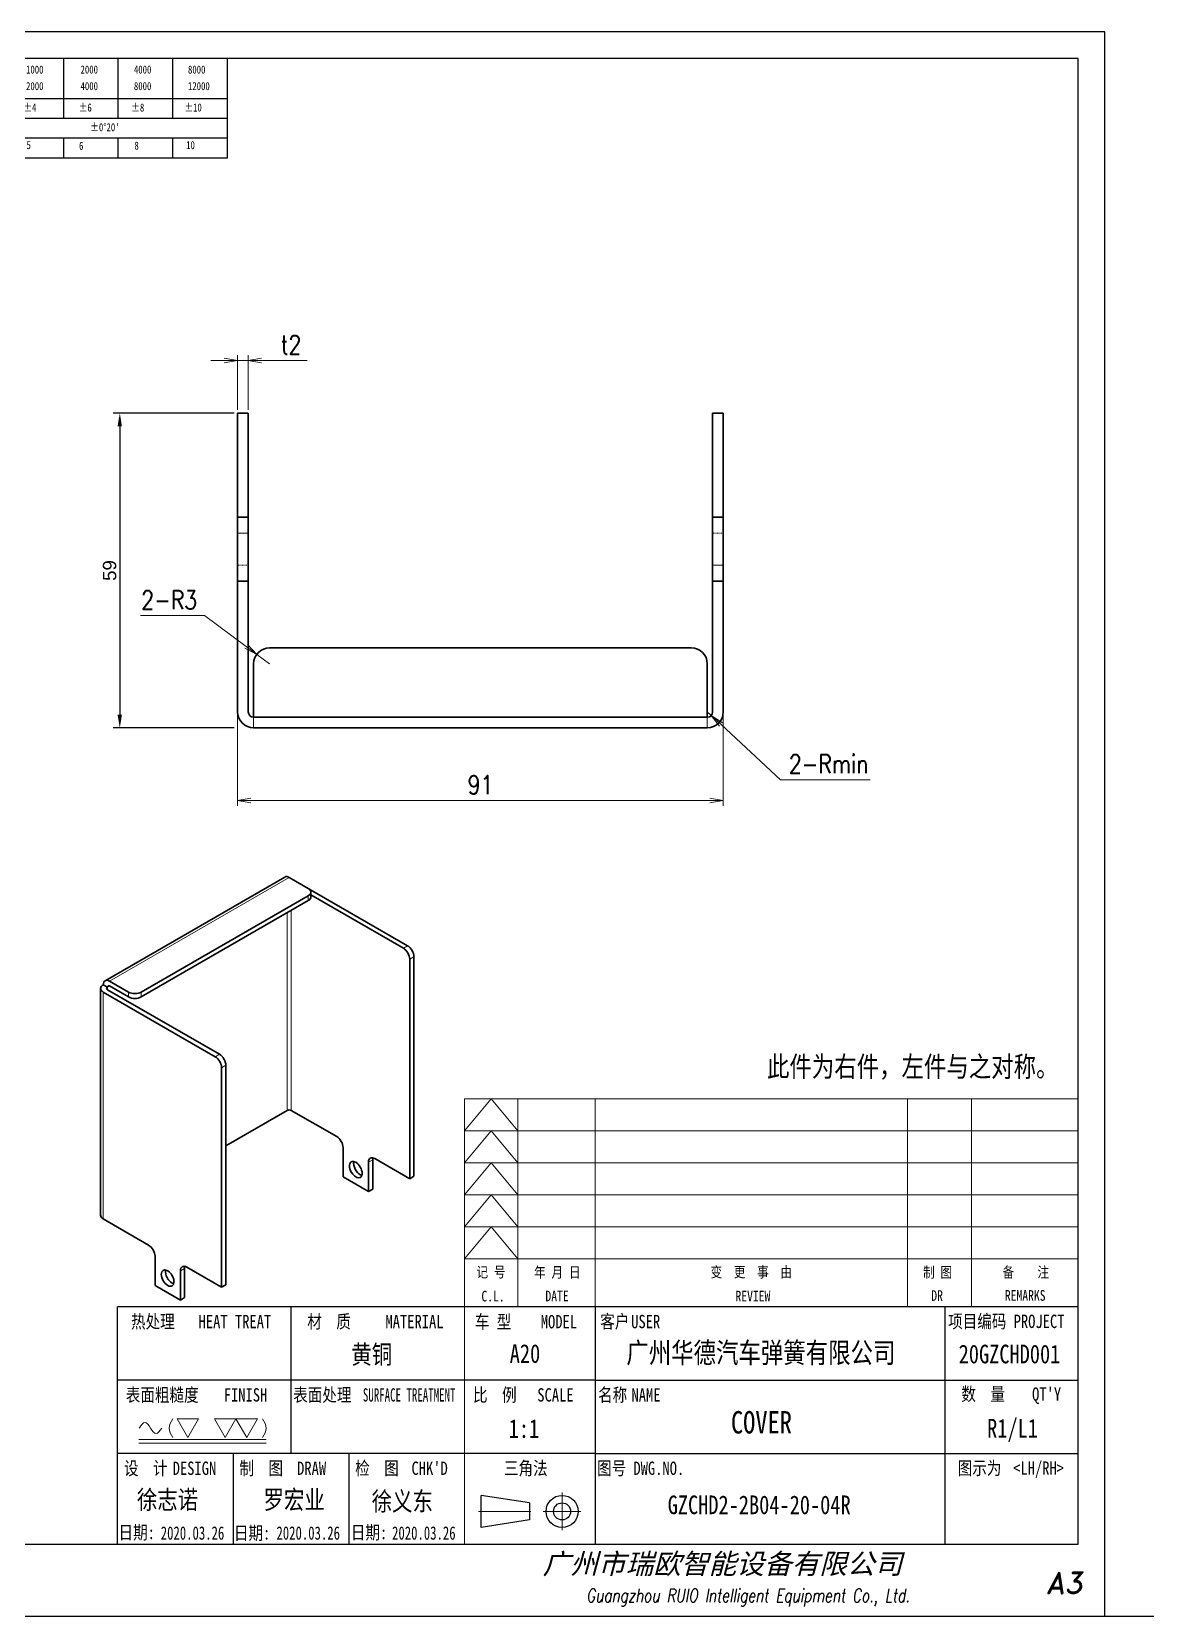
# Model space of a CAD drawing. Header units: millimetres. Extents: x 1201 to 11615, y -7347 to 2683.
# Drawn here: x 5889.2 to 6098.2, y 1515.7 to 1812.7 of the extents above; entities that cross this region are included whole.
import ezdxf
from ezdxf.enums import TextEntityAlignment as Align

# ---------------------------------------------------------------- set-up
doc = ezdxf.new("R2010")
doc.units = ezdxf.units.MM
doc.linetypes.add('AM_ISO02W050x2', pattern=[3.75, 3, -0.75])
doc.linetypes.add('CENTER', pattern=[2, 1.25, -0.25, 0.25, -0.25])
for name, color, linetype, lineweight in [('DIM', 3, 'Continuous', 20), ('DRAWING', 7, 'Continuous', 35), ('HIDDEN', 1, 'AM_ISO02W050x2', 18), ('图框', 7, 'Continuous', 15)]:
    doc.layers.add(name, color=color, linetype=linetype, lineweight=lineweight)
doc.layers.add('图\\M+19E79\\M+195B6\\M+18E9A', color=7, linetype='Continuous')
doc.styles.add('DIM', font='romans.shx', dxfattribs={"width": 0.8, "bigfont": 'bigfont.shx'})
doc.styles.get("Standard").update_dxf_attribs({"font": 'arial.ttf'})
doc.styles.add('STYLE1', font='')
doc.styles.add('国标', font='simfang.ttf', dxfattribs={"width": 0.8})
doc.styles.add('标题\\M+18E9A', font='romand.shx', dxfattribs={"oblique": 10, "bigfont": 'bigfont.shx'})
doc.styles.get('STYLE1').set_extended_font_data('SimSun')
doc.dimstyles.new('ISO-25', dxfattribs={"dimtxt": 2.5, "dimasz": 2.5, "dimexe": 1.25, "dimexo": 0.625, "dimtad": 1, "dimtxsty": 'Standard', "dimcen": 2.5, "dimadec": 0, "dimazin": 0, "dimtfac": 1, "dimtmove": 0, "dimatfit": 3, "dimfxl": 0, "dimarcsym": 0})
doc.dimstyles.new('YH 1-1$0', dxfattribs={"dimtxt": 3.5, "dimasz": 2.5, "dimexe": 1, "dimexo": 0.625, "dimgap": 1.2, "dimtad": 1, "dimzin": 9, "dimdsep": 46, "dimtxsty": 'DIM', "dimblk": 'OPEN', "dimcen": 0, "dimclrd": 8, "dimclre": 8, "dimclrt": 2, "dimazin": 2, "dimtfac": 0.5, "dimtmove": 0, "dimatfit": 3, "dimldrblk": 'OPEN', "dimfxl": 0, "dimtolj": 1, "dimlwd": 13, "dimlwe": 13, "dimarcsym": 0})
doc.dimstyles.new('YH 1-1$4', dxfattribs={"dimtxt": 3.5, "dimasz": 2.5, "dimexe": 1, "dimexo": 0.625, "dimgap": 1.2, "dimtad": 1, "dimtoh": 1, "dimzin": 9, "dimdsep": 46, "dimtxsty": 'DIM', "dimblk": 'OPEN', "dimcen": 0, "dimclrd": 8, "dimclre": 8, "dimclrt": 2, "dimazin": 2, "dimtfac": 0.5, "dimtmove": 0, "dimatfit": 3, "dimldrblk": 'OPEN', "dimfxl": 0, "dimtolj": 1, "dimlwd": 13, "dimlwe": 13, "dimarcsym": 0})

# ---------------------------------------------------------------- blocks, each defined once
blk = doc.blocks.new('GZDEH零件A3图框V01版')
at = {"color": 1, "linetype": 'CENTER', "lineweight": 5, "ltscale": 16.256}
for p, q in [((3175.79, -1823.28), (3175.79, -1830.32)), ((3179.31, -1826.8), (3172.27, -1826.8))]:
    blk.add_line(p, q, dxfattribs=at)
at = {"color": 2, "linetype": 'ByBlock', "lineweight": 30}
for p, q in [((3169.66, -1825.2), (3160.66, -1823.8)), ((3160.66, -1829.8), (3160.66, -1823.8)), ((3169.66, -1825.2), (3169.66, -1828.4)), ((3169.66, -1828.4), (3160.66, -1829.8))]:
    blk.add_line(p, q, dxfattribs=at)
at = {"color": 1, "linetype": 'CENTER', "lineweight": 5, "ltscale": 9.144}
blk.add_line((3169.96, -1826.8), (3160.14, -1826.8), dxfattribs=at)
at = {"color": 2, "linetype": 'ByBlock', "lineweight": 30}
for radius in [3, 1.6]:
    blk.add_circle((3175.79, -1826.8), radius, dxfattribs=at)
at = {"layer": 'Defpoints', "linetype": 'Continuous'}
for p, q in [((2857.49, -1549.46), (2857.49, -1846.46)), ((3277.49, -1549.46), (2857.49, -1549.46)), ((3277.49, -1846.46), (3277.49, -1549.46)), ((2857.49, -1846.46), (3277.49, -1846.46))]:
    blk.add_line(p, q, dxfattribs=at)
at = {"layer": '图\\M+19E79\\M+195B6\\M+18E9A', "linetype": 'Continuous', "lineweight": 30}
for p, q in [((2882.49, -1554.46), (2882.49, -1832.96)), ((3272.49, -1554.46), (2882.49, -1554.46)), ((3272.49, -1832.96), (3272.49, -1554.46)), ((2882.49, -1832.96), (3272.49, -1832.96))]:
    blk.add_line(p, q, dxfattribs=at)
at = {"layer": '图\\M+19E79\\M+195B6\\M+18E9A', "color": 9}
for p, q in [((2882.49, -1554.46), (2899.37, -1562.92)), ((2899.37, -1581.67), (2899.37, -1554.46)), ((2990.09, -1581.67), (2990.09, -1554.46)), ((2996.09, -1573.08), (2996.09, -1554.46)), ((3021.09, -1561.98), (3021.09, -1554.46)), ((3031.31, -1561.98), (3031.31, -1554.46)), ((3041.53, -1561.98), (3041.53, -1554.46)), ((3051.75, -1561.98), (3051.75, -1554.46)), ((3061.98, -1561.98), (3061.98, -1554.46)), ((3072.2, -1561.98), (3072.2, -1554.46)), ((3082.42, -1561.98), (3082.42, -1554.46)), ((3092.64, -1561.98), (3092.64, -1554.46)), ((3102.86, -1561.98), (3102.86, -1554.46)), ((3113.09, -1573.08), (3113.09, -1554.46)), ((2899.37, -1558.24), (2990.09, -1558.24)), ((2909.45, -1574.17), (2909.45, -1558.24)), ((2919.53, -1574.17), (2919.53, -1558.24)), ((2929.61, -1574.17), (2929.61, -1558.24)), ((2939.69, -1577.92), (2939.69, -1558.24)), ((2952.29, -1581.67), (2952.29, -1558.24)), ((2964.89, -1581.67), (2964.89, -1558.24)), ((2977.49, -1581.67), (2977.49, -1558.24)), ((2996.09, -1561.98), (3113.09, -1561.98)), ((3021.09, -1573.08), (3021.09, -1561.98)), ((3041.53, -1565.68), (3041.53, -1561.98)), ((3061.98, -1573.08), (3061.98, -1561.98)), ((3072.2, -1573.08), (3072.2, -1561.98)), ((3082.42, -1565.68), (3082.42, -1561.98)), ((3092.64, -1565.68), (3092.64, -1561.98)), ((3102.86, -1565.68), (3102.86, -1561.98)), ((2882.49, -1562.92), (2990.09, -1562.92)), ((2882.49, -1566.67), (2990.09, -1566.67)), ((2996.09, -1565.68), (3113.09, -1565.68)), ((3015.75, -1568.51), (3018.15, -1566.66)), ((2882.49, -1570.42), (2990.09, -1570.42)), ((2886.92, -1574.12), (2886.92, -1570.42)), ((2893.91, -1574.12), (2893.91, -1570.42)), ((2996.09, -1569.38), (3113.09, -1569.38)), ((3004.42, -1573.08), (3004.42, -1569.38)), ((3006.97, -1572.12), (3007.45, -1570.33)), ((3007.45, -1570.33), (3009.86, -1570.33)), ((3009.39, -1572.12), (3009.86, -1570.33)), ((3012.75, -1573.08), (3012.75, -1569.38)), ((3015.75, -1568.51), (3018.15, -1568.51)), ((3015.81, -1572.12), (3017.15, -1570.26)), ((3016.89, -1572.12), (3018.23, -1570.26)), ((3051.75, -1573.08), (3051.75, -1569.38)), ((3082.42, -1573.08), (3082.42, -1569.48)), ((3092.64, -1573.08), (3092.64, -1569.38)), ((3102.86, -1573.08), (3102.86, -1569.38)), ((2883.43, -1572.27), (2885.49, -1572.27)), ((2888.59, -1573.16), (2889.07, -1571.37)), ((2888.59, -1573.16), (2891, -1573.16)), ((2889.07, -1571.37), (2891.48, -1571.37)), ((2891, -1573.16), (2891.48, -1571.37)), ((2895.52, -1573.16), (2896.85, -1571.3)), ((2896.6, -1573.16), (2897.94, -1571.3)), ((2990.09, -1573.08), (3113.09, -1573.08)), ((2999.26, -1571.23), (3001.32, -1571.23)), ((3006.97, -1572.12), (3009.39, -1572.12)), ((3012.75, -1573.33), (3012.75, -1573.08)), ((2882.49, -1574.17), (2990.09, -1574.17)), ((2895.42, -1577.05), (2897.81, -1577.05)), ((2896.58, -1577.05), (2896.58, -1575.28)), ((2882.49, -1577.92), (2990.09, -1577.92)), ((2894.79, -1579.77), (2897.77, -1579.77)), ((2895.57, -1579.17), (2896.92, -1579.17)), ((2882.49, -1581.67), (2990.09, -1581.67)), ((2895.57, -1580.37), (2896.93, -1580.37)), ((3272.49, -1788.46), (3092.49, -1788.46)), ((3124.99, -1788.46), (3124.99, -1815.96)), ((3181.99, -1788.46), (3181.99, -1832.96)), ((3247.49, -1788.46), (3247.49, -1832.96)), ((3181.99, -1802.21), (3092.49, -1802.21)), ((3181.99, -1802.21), (3272.49, -1802.21)), ((3181.99, -1815.96), (3092.49, -1815.96)), ((3114.17, -1815.96), (3114.17, -1832.96)), ((3114.17, -1815.96), (3114.17, -1832.96)), ((3135.83, -1815.96), (3135.83, -1832.96)), ((3135.83, -1815.96), (3135.83, -1832.96)), ((3181.99, -1815.96), (3272.49, -1815.96))]:
    blk.add_line(p, q, dxfattribs=at)
at = {"layer": '图\\M+19E79\\M+195B6\\M+18E9A', "color": 7}
blk.add_line((3272.49, -1788.46), (3092.49, -1788.46), dxfattribs=at)
at = {"layer": '图\\M+19E79\\M+195B6\\M+18E9A', "color": 9, "linetype": 'Continuous'}
blk.add_line((3092.49, -1832.96), (3092.49, -1788.46), dxfattribs=at)
at = {"layer": '图框', "color": 7}
for p, q in [((3157.49, -1749.46), (3272.49, -1749.46)), ((3157.49, -1832.96), (3157.49, -1749.46))]:
    blk.add_line(p, q, dxfattribs=at)
at = {"layer": '图框', "color": 9}
for p, q in [((3157.49, -1755.46), (3162.49, -1749.46)), ((3162.49, -1749.46), (3167.49, -1755.46)), ((3167.49, -1788.46), (3167.49, -1749.46)), ((3240.49, -1788.46), (3240.49, -1749.46)), ((3252.49, -1749.46), (3252.49, -1788.46)), ((3157.49, -1755.46), (3272.49, -1755.46)), ((3157.49, -1761.46), (3162.49, -1755.46)), ((3162.49, -1755.46), (3167.49, -1761.46)), ((3157.49, -1761.46), (3272.49, -1761.46)), ((3157.49, -1767.46), (3162.49, -1761.46)), ((3162.49, -1761.46), (3167.49, -1767.46)), ((3157.49, -1767.46), (3272.49, -1767.46)), ((3157.49, -1773.46), (3162.49, -1767.46)), ((3162.49, -1767.46), (3167.49, -1773.46)), ((3157.49, -1773.46), (3272.49, -1773.46)), ((3157.49, -1779.46), (3162.49, -1773.46)), ((3162.49, -1773.46), (3167.49, -1779.46)), ((3157.49, -1779.46), (3272.49, -1779.46))]:
    blk.add_line(p, q, dxfattribs=at)
at = {"layer": '图框', "color": 9, "linetype": 'Continuous'}
blk.add_line((3181.99, -1749.46), (3181.99, -1832.96), dxfattribs=at)
at = {"layer": '图\\M+19E79\\M+195B6\\M+18E9A', "color": 9, "style": '国标'}
for s, height, width, p in [('基本尺寸', 2, 0.8, (2890.33, -1557.58)), ('未注公差尺寸的极限偏差', 2, 0.8, (2925.81, -1557.44)), ('<GB/T1804>', 2, 0.8, (2975.78, -1557.27)), ('以上', 1.5, 0.8, (3016.64, -1557.33)), ('0.5', 1.5, 0.8, (3025.49, -1557.3)), ('6', 1.5, 0.8, (3036.45, -1557.34)), ('30', 1.5, 0.8, (3045.69, -1557.31)), ('120', 1.5, 0.8, (3055.91, -1557.31)), ('400', 1.5, 0.8, (3065.46, -1557.31)), ('1000', 1.5, 0.8, (3075.36, -1557.31)), ('2000', 1.5, 0.8, (3085.57, -1557.31)), ('4000', 1.5, 0.8, (3095.57, -1557.31)), ('8000', 1.5, 0.8, (3105.7, -1557.31)), ('30', 1.2, 0.8, (2930.04, -1560.11)), ('基本尺寸', 2, 0.8, (3000.6, -1559.1)), ('以下', 1.5, 0.8, (3016.58, -1560.43)), ('6', 1.5, 0.8, (3025.49, -1560.38)), ('30', 1.5, 0.8, (3036.31, -1560.39)), ('120', 1.5, 0.8, (3045.69, -1560.41)), ('400', 1.5, 0.8, (3055.91, -1560.41)), ('1000', 1.5, 0.8, (3065.46, -1560.41)), ('2000', 1.5, 0.8, (3075.36, -1560.41)), ('4000', 1.5, 0.8, (3085.57, -1560.41)), ('8000', 1.5, 0.8, (3095.57, -1560.41)), ('12000', 1.5, 0.8, (3105.7, -1560.41)), ('金   属', 2, 0.8, (2886.82, -1565.98)), ('±0.1', 1.5, 0.8, (2901.27, -1566.23)), ('±0.1', 1.5, 0.8, (2911.35, -1566.23)), ('±0.2', 1.5, 0.8, (2921.43, -1566.23)), ('±0.3', 1.5, 0.8, (2931.51, -1566.23)), ('±0.5', 1.5, 0.8, (2941.59, -1566.23)), ('±0.8', 1.5, 0.8, (2954.19, -1566.23)), ('±1.2', 1.5, 0.8, (2967.51, -1566.23)), ('±2', 1.5, 0.8, (2981.58, -1566.23)), ('偏    差', 2, 0.8, (3000.6, -1565.04)), ('±1', 1.5, 0.8, (3029.16, -1564.42)), ('±2', 1.5, 0.8, (3049.61, -1564.42)), ('±3', 1.5, 0.8, (3065.3, -1564.42)), ('±4', 1.5, 0.8, (3074.85, -1564.42)), ('±6', 1.5, 0.8, (3085.22, -1564.42)), ('±8', 1.5, 0.8, (3095.06, -1564.42)), ('±10', 1.5, 0.8, (3105.02, -1564.42)), ('非 金 属', 2, 0.8, (2886.02, -1569.65)), ('±0.3', 1.5, 0.8, (2921.43, -1569.77)), ('±0.4', 1.5, 0.8, (2931.51, -1569.71)), ('±0.6', 1.5, 0.8, (2941.59, -1569.71)), ('±0.9', 1.5, 0.8, (2954.19, -1569.68)), ('±1.3', 1.5, 0.8, (2967.51, -1569.62)), ('±2.5', 1.5, 0.8, (2981.58, -1569.61)), ('角    度', 2, 0.8, (3000.6, -1568.74)), ("±0%%D45'", 1.5, 0.8, (3037.06, -1568.12)), ("±0%%D30'", 1.5, 0.8, (3062.98, -1568.12)), ("±0%%D20'", 1.5, 0.8, (3087.38, -1568.12)), ('---', 1.5, 0.8, (2901.27, -1569.65)), ('±0.2', 1.5, 0.8, (2911.35, -1569.92)), ('1', 1.5, 0.8, (3034.69, -1571.43)), ('1.5', 1.5, 0.8, (3053.59, -1571.46)), ('3', 1.5, 0.8, (3065.05, -1571.53)), ('4.5', 1.5, 0.8, (3073.82, -1571.46)), ('6', 1.5, 0.8, (3085.28, -1571.6)), ('8', 1.5, 0.8, (3095.68, -1571.56)), ('10', 1.5, 0.8, (3105.36, -1571.47)), ('0.1', 1.5, 0.8, (2921.43, -1573.34)), ('0.2', 1.5, 0.8, (2931.51, -1573.33)), ('0.4', 1.5, 0.8, (2941.59, -1573.33)), ('0.6', 1.5, 0.8, (2954.19, -1573.35)), ('0.8', 1.5, 0.8, (2967.51, -1573.33)), ('1.5', 1.5, 0.8, (2981.58, -1573.34)), ('0.6', 1.5, 0.8, (2941.59, -1577.14)), ('0.8', 1.5, 0.8, (2954.19, -1577.17)), ('1', 1.5, 0.8, (2967.51, -1577.12)), ('2', 1.5, 0.8, (2981.58, -1577.26)), ('0.8', 1.5, 0.8, (2954.19, -1580.87)), ('1', 1.5, 0.8, (2967.59, -1580.86)), ('2', 1.5, 0.8, (2981.62, -1580.89)), ('热处理', 2.5, 0.8, (3095.03, -1792.46)), ('材  质', 2.5, 0.8, (3128.04, -1792.46)), ('项目编码 PROJECT', 2.5, 0.8, (3248.13, -1792.43)), ('表面粗糙度', 2.5, 0.8, (3094.05, -1806.21)), ('表面处理', 2.5, 0.8, (3125.41, -1806.21)), ('SURFACE TREATMENT', 2.5, 0.6, (3138.47, -1806.21)), ('比  例\u3000', 2.5, 0.8, (3159.1, -1806.21)), ('SCALE', 2.5, 0.8, (3171.15, -1806.21)), ('名称\u3000', 2.5, 0.8, (3182.54, -1806.21)), ('NAME', 2.5, 0.8, (3188.8, -1806.21)), ('数  量', 2.5, 0.8, (3250.61, -1806.05)), ("QT'Y ", 2.5, 0.8, (3263.86, -1806.05)), (' DESIGN', 2.5, 0.8, (3101.47, -1819.96)), (' DRAW', 2.5, 0.8, (3124.78, -1819.96)), ("CHK'D", 2.5, 0.8, (3147.58, -1819.96)), ('三角法', 2.5, 0.8, (3164.9, -1819.96)), ('图号', 2.5, 0.8, (3182.36, -1819.96)), ('DWG.NO.', 2.5, 0.8, (3189.16, -1819.96)), ('图示为', 2.5, 0.8, (3249.94, -1819.93)), ('<LH/RH>', 2.5, 0.8, (3260.31, -1819.93))]:
    blk.add_text(s, height=height, dxfattribs=dict(at, width=width)).set_placement(p)
at = {"layer": '图\\M+19E79\\M+195B6\\M+18E9A', "color": 9, "lineweight": 15, "style": '国标', "width": 0.8}
for s, p in [('(单位mm)', (2952.44, -1557.27)), ('0.5', (2900.03, -1560.11)), ('以上', (2902.64, -1560.16)), ('3', (2909.88, -1560.11)), ('以上', (2911.25, -1560.16)), ('10', (2919.96, -1560.11)), ('以上', (2922.09, -1560.16)), ('以上', (2932.02, -1560.16)), ('120', (2939.88, -1560.11)), ('以上', (2943.21, -1560.16)), ('400', (2952.52, -1560.11)), ('以上', (2955.68, -1560.16)), ('1000', (2965.12, -1560.11)), ('以上', (2969.16, -1560.16)), ('2000', (2977.72, -1560.11)), ('以上', (2981.8, -1560.16)), ('(单位mm)', (3010.27, -1559.51)), ('3', (2904.73, -1562.41)), ('以下', (2906.1, -1562.46)), ('10', (2914.19, -1562.54)), ('以下', (2916.18, -1562.59)), ('30', (2924.27, -1562.54)), ('以下', (2926.26, -1562.59)), ('120', (2933.26, -1562.54)), ('以下', (2936.34, -1562.59)), ('400', (2945.7, -1562.54)), ('以下', (2948.94, -1562.59)), ('1000', (2957.41, -1562.54)), ('以下', (2961.54, -1562.59)), ('2000', (2969.99, -1562.54)), ('以下', (2974.14, -1562.59)), ('4000', (2982.59, -1562.54)), ('以下', (2986.74, -1562.59))]:
    blk.add_text(s, height=1.2, dxfattribs=at).set_placement(p)
at = {"layer": '图\\M+19E79\\M+195B6\\M+18E9A', "color": 9, "lineweight": 13, "style": '国标'}
blk.add_text('0.6', height=1.5, dxfattribs=at).set_placement((2918.05, -1580.85))
at = {"layer": '图\\M+19E79\\M+195B6\\M+18E9A', "color": 9, "style": '国标', "width": 0.8}
for s, p in [('HEAT TREAT', (3114.49, -1792.46)), ('MATERIAL', (3148.14, -1792.46)), ('客户', (3185.68, -1792.46)), ('USER', (3191.46, -1792.46)), ('FINISH', (3116.48, -1806.21)), ('设  计', (3097.79, -1819.96)), ('制  图', (3119.43, -1819.96)), ('检  图', (3141.11, -1819.96)), ('日期:', (3096.09, -1832)), ('日期:', (3117.71, -1832.1)), ('日期:', (3139.62, -1832))]:
    blk.add_text(s, height=2.5, dxfattribs=at).set_placement(p, align=Align.CENTER)
for s, p in [('车 型', (3162.87, -1791.2)), ('MODEL', (3175.2, -1791.24))]:
    blk.add_text(s, height=2.5, dxfattribs=at).set_placement(p, align=Align.MIDDLE)
at = {"layer": '图\\M+19E79\\M+195B6\\M+18E9A', "color": 7, "lineweight": -3, "style": 'STYLE1', "oblique": 15}
blk.add_text('广州市瑞欧智能设备有限公司', height=3.8, dxfattribs=at).set_placement((3172.16, -1838.51))
at = {"layer": '图\\M+19E79\\M+195B6\\M+18E9A', "color": 7, "style": '标题\\M+18E9A', "oblique": 10}
blk.add_text('A3', height=4, dxfattribs=at).set_placement((3269.91, -1840.2), align=Align.MIDDLE)
at = {"layer": '图\\M+19E79\\M+195B6\\M+18E9A', "color": 7, "style": '标题\\M+18E9A', "oblique": 10, "width": 0.75}
blk.add_text('Guangzhou RUIO Intelligent Equipment Co., Ltd. ', height=2.5, dxfattribs=at).set_placement((3211.26, -1842.9), align=Align.MIDDLE)
at = {"layer": '图\\M+19E79\\M+195B6\\M+18E9A', "color": 9, "insert": (2992.39, -1558.41), "char_height": 2, "width": 3.1877, "attachment_point": 1, "style": '国标'}
blk.add_mtext('焊\\P接\\P件', dxfattribs=at)
at = {"layer": '图\\M+19E79\\M+195B6\\M+18E9A', "color": 9, "insert": (2911.51, -1573.37), "char_height": 1.5, "attachment_point": 7, "style": '国标'}
blk.add_mtext_dynamic_manual_height_columns('0.05', width=5.1982, gutter_width=12.5, heights=[0], dxfattribs=at)
at = {"layer": '图框', "color": 9, "style": '国标', "width": 0.8}
for s, p in [('记 号', (3162.47, -1782.94)), ('年 月 日', (3174.9, -1782.98)), ('变  更  事  由', (3211.24, -1782.93)), ('C.L.', (3162.86, -1787.45)), ('DATE', (3174.85, -1787.42)), ('REVIEW', (3211.55, -1787.45))]:
    blk.add_text(s, height=2, dxfattribs=at).set_placement(p, align=Align.CENTER)
for s, p in [('制 图', (3246.15, -1781.95)), ('备    注', (3262.68, -1781.92)), ('DR', (3246.06, -1786.34)), ('REMARKS', (3262.57, -1786.32))]:
    blk.add_text(s, height=2, dxfattribs=at).set_placement(p, align=Align.MIDDLE)
blk = doc.blocks.new('FINISH_012')
at = {"layer": 'DIM'}
for p, q in [((-16.94, -5), (-14.06, -5)), ((-15.5, -7.5), (-16.94, -5)), ((-14.06, -5), (-15.5, -7.5)), ((-11.94, -5), (-9.06, -5)), ((-10.5, -7.5), (-11.94, -5)), ((-9.06, -5), (-10.5, -7.5)), ((-7.61, -7.5), (-9.06, -5)), ((-9.06, -5), (-6.17, -5)), ((-6.17, -5), (-7.61, -7.5)), ((-22.04, -7.78), (-5, -7.78)), ((-22.04, -8.28), (-5, -8.28))]:
    blk.add_line(p, q, dxfattribs=at)
for points in [[(-22, -6.25), (-21.25, -5.5), (-20.5, -6.25), (-19.75, -7), (-19, -6.25)], [(-17.5, -5), (-18, -6.25), (-17.5, -7.5)], [(-5.5, -5), (-5, -6.25), (-5.5, -7.5)]]:
    blk.add_spline(points, degree=3, dxfattribs=at)
blk = doc.blocks.new('SDRTEYT')
at = {"color": 7, "lineweight": 13}
for p, q in [((192685.27, 17685.69), (192745.37, 17720.39)), ((192746.08, 17642.41), (192746.08, 17709.37)), ((192744.67, 17708.55), (192744.67, 17642.41)), ((192683.15, 17606.08), (192683.15, 17682.01))]:
    blk.add_line(p, q, dxfattribs=at)
at = {"color": 7, "lineweight": 13, "ltscale": 0.040825}
for p, q in [((192751.74, 17714.27), (192751.74, 17712.63)), ((192783.56, 17696.71), (192784.97, 17697.53)), ((192785.68, 17693.04), (192787.09, 17693.85)), ((192691.63, 17682.01), (192691.63, 17680.38)), ((192695.88, 17680.38), (192695.88, 17682.01)), ((192720.62, 17660.38), (192722.04, 17661.19)), ((192722.75, 17656.7), (192724.16, 17657.52)), ((192773.3, 17625.88), (192771.89, 17625.06)), ((192710.37, 17589.55), (192708.96, 17588.73))]:
    blk.add_line(p, q, dxfattribs=at)
at = {"color": 7, "lineweight": 13, "ltscale": 0.020412}
for p, q in [((192684.56, 17683.65), (192685.27, 17684.06)), ((192684.56, 17682.83), (192684.56, 17683.65))]:
    blk.add_line(p, q, dxfattribs=at)
at = {"layer": 'DRAWING', "lineweight": 35}
for p, q in [((192683.77, 17685.84), (192743.87, 17720.54)), ((192695.88, 17682.01), (192751.74, 17714.27)), ((192784.97, 17697.53), (192751.75, 17716.71)), ((192783.56, 17696.71), (192752.62, 17714.58)), ((192695.88, 17680.38), (192751.74, 17712.63)), ((192785.68, 17619.55), (192785.68, 17693.04)), ((192787.09, 17620.37), (192787.09, 17693.85)), ((192682.27, 17683.24), (192682.27, 17607.31)), ((192722.04, 17661.19), (192684.56, 17682.83)), ((192720.62, 17660.38), (192683.15, 17682.01)), ((192722.75, 17583.22), (192722.75, 17656.7)), ((192724.16, 17584.04), (192724.16, 17657.52)), ((192724.16, 17630.58), (192744.67, 17642.41))]:
    blk.add_line(p, q, dxfattribs=at)
at = {"layer": 'DRAWING', "lineweight": 35, "ltscale": 0.183712}
for p, q in [((192745.37, 17720.39), (192751.74, 17716.72)), ((192685.27, 17685.69), (192691.63, 17682.01)), ((192685.27, 17684.06), (192691.63, 17680.38))]:
    blk.add_line(p, q, dxfattribs=at)
at = {"layer": 'DRAWING', "lineweight": 35, "ltscale": 0.040825}
for p, q in [((192752.62, 17715.49), (192752.62, 17713.86)), ((192684.56, 17683.65), (192683.15, 17684.46)), ((192787.09, 17620.37), (192785.68, 17619.55)), ((192771.89, 17615.27), (192773.3, 17616.08)), ((192724.16, 17584.04), (192722.75, 17583.22)), ((192708.96, 17578.93), (192710.37, 17579.75))]:
    blk.add_line(p, q, dxfattribs=at)
at = {"layer": 'DRAWING', "lineweight": 35, "ltscale": 0.438867}
for p, q in [((192746.08, 17642.41), (192761.28, 17633.64)), ((192698.35, 17597.3), (192683.15, 17606.08))]:
    blk.add_line(p, q, dxfattribs=at)
at = {"layer": 'DRAWING', "lineweight": 35, "ltscale": 0.244949}
for p, q in [((192763.4, 17629.96), (192763.4, 17620.17)), ((192771.89, 17625.06), (192771.89, 17615.27)), ((192773.3, 17625.88), (192773.3, 17616.08)), ((192763.4, 17620.17), (192771.89, 17615.27)), ((192700.47, 17593.63), (192700.47, 17583.83)), ((192708.96, 17588.73), (192708.96, 17578.93)), ((192710.37, 17589.55), (192710.37, 17579.75)), ((192700.47, 17583.83), (192708.96, 17578.93))]:
    blk.add_line(p, q, dxfattribs=at)
at = {"layer": 'DRAWING', "lineweight": 35, "ltscale": 0.336805}
for p, q in [((192774.01, 17626.29), (192785.68, 17619.55)), ((192722.75, 17583.22), (192711.08, 17589.95))]:
    blk.add_line(p, q, dxfattribs=at)
at = {"layer": 'DRAWING', "lineweight": 35}
blk.add_arc((192706.24, 17588.35), 2.23, 163.6242, 180.7317, dxfattribs=at)
for centre, major_axis, start_param, end_param in [((192745.37, 17717.94), (-1.5, 2.6), 5.497787, 6.283185), ((192749.62, 17715.49), (-3, 0), 3.141593, 3.926991), ((192749.62, 17715.49), (-3, 0), 2.356194, 3.141593), ((192749.62, 17713.86), (-3, 0), 2.356194, 3.141593), ((192783.56, 17694.26), (1.5, -2.6), 0.785398, 2.356194), ((192784.97, 17695.08), (-1.5, 2.6), 3.926991, 5.497787), ((192685.27, 17683.24), (3, 0), 2.356194, 3.141593), ((192685.27, 17683.24), (3, 0), 3.141593, 3.926991), ((192685.27, 17683.24), (-1.5, 2.6), 6.283185, 7.068583), ((192685.27, 17683.24), (-1.5, 2.6), 5.497787, 6.283185), ((192685.27, 17683.24), (-1, 0), 5.497787, 6.283185), ((192685.27, 17683.24), (-1, 0), 0, 0.785398), ((192685.27, 17683.24), (-0.5, 0.866), 6.283185, 7.068583), ((192685.27, 17683.24), (-0.5, 0.866), 5.497787, 6.283185), ((192693.75, 17683.24), (3, 0), 3.926991, 5.497787), ((192693.75, 17681.61), (3, 0), 3.926991, 5.497787), ((192722.04, 17658.74), (1.5, -2.6), 0.785398, 2.356194), ((192720.62, 17657.93), (1.5, -2.6), 0.785398, 2.356194), ((192745.37, 17642.01), (1, 0), 0.785398, 2.356194), ((192761.28, 17631.19), (1.5, -2.6), 0.785398, 2.356194), ((192767.65, 17622.61), (1.5, -2.6), 3.141503, 4.997787), ((192767.65, 17622.61), (1.5, -2.6), 6.283096, 9.424688), ((192769.06, 17623.43), (-1.5, 2.6), 0.490883, 0.785398), ((192769.06, 17623.43), (-1.5, 2.6), 0.785398, 2.650711), ((192774.01, 17623.84), (1.5, -2.6), 3.141593, 3.926991), ((192774.01, 17623.84), (1.5, -2.6), 2.356194, 3.141593), ((192775.43, 17624.66), (-1.5, 2.6), 0.490882, 0.785398), ((192767.65, 17622.61), (1.5, -2.6), 4.997787, 6.283096), ((192685.27, 17607.31), (3, 0), 3.141593, 3.926991), ((192698.35, 17594.85), (1.5, -2.6), 0.785398, 2.356194), ((192704.71, 17586.28), (1.5, -2.6), 3.141593, 6.283185), ((192704.71, 17586.28), (1.5, -2.6), 2.856194, 3.141593), ((192704.71, 17586.28), (1.5, -2.6), 6.283185, 9.13938), ((192706.13, 17587.1), (-1.5, 2.6), 0.785398, 2.65071), ((192711.08, 17587.51), (1.5, -2.6), 3.141593, 3.926991), ((192711.08, 17587.51), (1.5, -2.6), 2.356194, 3.141593), ((192712.49, 17588.32), (-1.5, 2.6), 0.490882, 0.785398)]:
    blk.add_ellipse(centre, major_axis=major_axis, ratio=0.57735, start_param=start_param, end_param=end_param, dxfattribs=at)
blk = doc.blocks.new('_Open')
at = {"color": 0, "linetype": 'ByBlock', "lineweight": -2}
for p, q in [((-1, 0.17), (0, 0)), ((-1, -0.17), (0, 0)), ((0, 0), (-1, 0))]:
    blk.add_line(p, q, dxfattribs=at)
blk = doc.blocks.new('*D195')
at = {"layer": 'Defpoints', "color": 0, "ltscale": 2, "transparency": 16777216}
for p in [(5927.78, 1685.16), (6018.78, 1685.16), (6018.78, 1668.57)]:
    blk.add_point(p, dxfattribs=at)
at = {"layer": 'DIM', "color": 8, "lineweight": 13, "ltscale": 2, "transparency": 16777216}
for p, q in [((5927.78, 1684.54), (5927.78, 1667.57)), ((6018.78, 1684.54), (6018.78, 1667.57)), ((5930.28, 1668.57), (6016.28, 1668.57))]:
    blk.add_line(p, q, dxfattribs=at)
at = {"layer": 'DIM', "color": 8, "lineweight": 13, "ltscale": 2, "transparency": 16777216, "xscale": 2.5, "yscale": 2.5, "zscale": 2.5, "rotation": 180}
blk.add_blockref('_Open', (5927.78, 1668.57), dxfattribs=at)
at = {"layer": 'DIM', "color": 8, "lineweight": 13, "ltscale": 2, "transparency": 16777216, "xscale": 2.5, "yscale": 2.5, "zscale": 2.5}
blk.add_blockref('_Open', (6018.78, 1668.57), dxfattribs=at)
at = {"layer": 'DIM', "color": 2, "ltscale": 2, "transparency": 16777216, "insert": (5973.28, 1671.52), "char_height": 3.5, "attachment_point": 5, "style": 'DIM'}
blk.add_mtext('\\A1;91', dxfattribs=at)
blk = doc.blocks.new('*D196')
at = {"layer": 'Defpoints', "color": 0, "ltscale": 2, "transparency": 16777216}
for p in [(5929.78, 1751.02), (5927.78, 1741.16), (5929.78, 1741.16)]:
    blk.add_point(p, dxfattribs=at)
at = {"layer": 'DIM', "color": 8, "lineweight": 13, "ltscale": 2, "transparency": 16777216}
for p, q in [((5925.28, 1751.02), (5922.78, 1751.02)), ((5927.78, 1741.79), (5927.78, 1752.02)), ((5927.78, 1751.02), (5929.78, 1751.02)), ((5929.78, 1741.79), (5929.78, 1752.02)), ((5932.28, 1751.02), (5940.78, 1751.02))]:
    blk.add_line(p, q, dxfattribs=at)
at = {"layer": 'DIM', "color": 8, "lineweight": 13, "ltscale": 2, "transparency": 16777216, "xscale": 2.5, "yscale": 2.5, "zscale": 2.5}
blk.add_blockref('_Open', (5927.78, 1751.02), dxfattribs=at)
at = {"layer": 'DIM', "color": 8, "lineweight": 13, "ltscale": 2, "transparency": 16777216, "xscale": 2.5, "yscale": 2.5, "zscale": 2.5, "rotation": 180}
blk.add_blockref('_Open', (5929.78, 1751.02), dxfattribs=at)
at = {"layer": 'DIM', "color": 2, "ltscale": 2, "transparency": 16777216, "insert": (5937.78, 1753.97), "char_height": 3.5, "attachment_point": 5, "style": 'DIM'}
blk.add_mtext('\\A1;t2', dxfattribs=at)
blk = doc.blocks.new('*D197')
at = {"layer": 'Defpoints', "color": 0, "ltscale": 2, "transparency": 16777216}
for p in [(5931.37, 1695.94), (5933.78, 1694.16)]:
    blk.add_point(p, dxfattribs=at)
at = {"layer": 'DIM', "color": 8, "lineweight": 13, "ltscale": 2, "transparency": 16777216}
for p, q in [((5909.56, 1703.2), (5921.56, 1703.2)), ((5921.56, 1703.2), (5929.36, 1697.43)), ((5933.78, 1694.16), (5931.37, 1695.94))]:
    blk.add_line(p, q, dxfattribs=at)
at = {"layer": 'DIM', "color": 8, "lineweight": 13, "ltscale": 2, "transparency": 16777216, "xscale": 2.5, "yscale": 2.5, "zscale": 2.5, "rotation": 323.5127285440706}
blk.add_blockref('_Open', (5931.37, 1695.94), dxfattribs=at)
at = {"layer": 'DIM', "color": 2, "ltscale": 2, "transparency": 16777216, "insert": (5914.96, 1706.15), "char_height": 3.5, "attachment_point": 5, "style": 'DIM'}
blk.add_mtext('\\A1;{\\Fromans,bigfont|c134;2-}R3', dxfattribs=at)
blk = doc.blocks.new('*D198')
at = {"layer": 'Defpoints', "color": 0, "ltscale": 2, "transparency": 16777216}
for p in [(6015.78, 1685.16), (6016.52, 1684.48)]:
    blk.add_point(p, dxfattribs=at)
at = {"layer": 'DIM', "color": 8, "lineweight": 13, "ltscale": 2, "transparency": 16777216}
for p, q in [((6015.78, 1685.16), (6016.52, 1684.48)), ((6029.51, 1672.45), (6018.35, 1682.78)), ((6046.31, 1672.45), (6029.51, 1672.45))]:
    blk.add_line(p, q, dxfattribs=at)
at = {"layer": 'DIM', "color": 8, "lineweight": 13, "ltscale": 2, "transparency": 16777216, "xscale": 2.5, "yscale": 2.5, "zscale": 2.5, "rotation": 137.2046175496368}
blk.add_blockref('_Open', (6016.52, 1684.48), dxfattribs=at)
at = {"layer": 'DIM', "color": 2, "ltscale": 2, "transparency": 16777216, "insert": (6038.51, 1675.4), "char_height": 3.5, "attachment_point": 5, "style": 'DIM'}
blk.add_mtext('\\A1;{\\Fromans,bigfont|c134;2-Rmin}', dxfattribs=at)
blk = doc.blocks.new('*D219')
at = {"layer": 'Defpoints', "color": 0, "transparency": 16777216}
for p in [(5927.78, 1741.16), (5905.7, 1682.16), (5927.78, 1682.16)]:
    blk.add_point(p, dxfattribs=at)
at = {"layer": 'DIM', "color": 0, "lineweight": -2, "transparency": 16777216}
for p, q in [((5927.16, 1741.16), (5904.45, 1741.16)), ((5905.7, 1738.66), (5905.7, 1684.66)), ((5927.16, 1682.16), (5904.45, 1682.16))]:
    blk.add_line(p, q, dxfattribs=at)
at = {"layer": 'DIM', "color": 0, "transparency": 16777216}
for points in [[(5905.28, 1738.66), (5906.11, 1738.66), (5905.7, 1741.16)], [(5905.28, 1684.66), (5906.11, 1684.66), (5905.7, 1682.16)]]:
    blk.add_solid(points, dxfattribs=at)
at = {"layer": 'DIM', "color": 0, "transparency": 16777216, "insert": (5903.8, 1711.66), "char_height": 2.5, "attachment_point": 5, "rotation": 90}
blk.add_mtext('59', dxfattribs=at)

msp = doc.modelspace()

# ---------------------------------------------------------------- linework, layer by layer
msp.add_line((1201.092, 1515.65), (11530.711, 1515.65))
at = {"layer": 'DRAWING', "lineweight": 35, "ltscale": 0.4125}
for p, q in [((5927.782, 1741.161), (5927.782, 1724.661)), ((5929.782, 1724.661), (5929.782, 1741.161)), ((6016.782, 1724.661), (6016.782, 1741.161)), ((6018.782, 1724.661), (6018.782, 1741.161))]:
    msp.add_line(p, q, dxfattribs=at)
at = {"layer": 'DRAWING', "lineweight": 35, "ltscale": 0.05}
for p, q in [((5929.782, 1741.161), (5927.782, 1741.161)), ((6018.782, 1741.161), (6016.782, 1741.161)), ((5927.782, 1721.661), (5929.782, 1721.661)), ((6016.782, 1721.661), (6018.782, 1721.661)), ((5929.782, 1709.661), (5927.782, 1709.661)), ((6018.782, 1709.661), (6016.782, 1709.661))]:
    msp.add_line(p, q, dxfattribs=at)
at = {"layer": 'DRAWING', "lineweight": 35, "ltscale": 0.075}
for p, q in [((5927.782, 1721.661), (5927.782, 1724.661)), ((5929.782, 1724.661), (5929.782, 1721.661)), ((6016.782, 1721.661), (6016.782, 1724.661)), ((6018.782, 1724.661), (6018.782, 1721.661)), ((5927.782, 1706.661), (5927.782, 1709.661)), ((5929.782, 1709.661), (5929.782, 1706.661)), ((6016.782, 1706.661), (6016.782, 1709.661)), ((6018.782, 1709.661), (6018.782, 1706.661))]:
    msp.add_line(p, q, dxfattribs=at)
at = {"layer": 'DRAWING', "lineweight": 35, "ltscale": 0.3}
for p, q in [((5927.782, 1709.661), (5927.782, 1721.661)), ((5929.782, 1721.661), (5929.782, 1709.661)), ((6016.782, 1709.661), (6016.782, 1721.661)), ((6018.782, 1721.661), (6018.782, 1709.661))]:
    msp.add_line(p, q, dxfattribs=at)
at = {"layer": 'DRAWING', "lineweight": 35}
for p, q in [((5927.782, 1706.661), (5927.782, 1685.161)), ((5929.782, 1685.161), (5929.782, 1706.661)), ((6016.782, 1685.161), (6016.782, 1706.661)), ((6018.782, 1685.161), (6018.782, 1706.661)), ((5933.782, 1697.161), (6012.782, 1697.161)), ((5930.782, 1684.161), (6015.782, 1684.161)), ((6015.782, 1682.161), (5930.782, 1682.161))]:
    msp.add_line(p, q, dxfattribs=at)
at = {"layer": 'DRAWING', "lineweight": 35, "ltscale": 0.225}
for p, q in [((5930.782, 1685.161), (5930.782, 1694.161)), ((6015.782, 1685.161), (6015.782, 1694.161))]:
    msp.add_line(p, q, dxfattribs=at)
at = {"layer": 'DRAWING', "lineweight": 35, "ltscale": 0.025}
for p, q in [((5930.782, 1685.161), (5930.782, 1684.161)), ((6015.782, 1685.161), (6015.782, 1684.161))]:
    msp.add_line(p, q, dxfattribs=at)
at = {"layer": 'DRAWING', "lineweight": 35}
for centre, radius, start, end in [((5933.782, 1694.161), 3, 90, 180), ((6012.782, 1694.161), 3, 0, 90), ((5930.782, 1685.161), 3, 180, 270), ((5930.782, 1685.161), 1, 180, 270), ((6015.782, 1685.161), 3, 270, 0), ((6015.782, 1685.161), 1, 270, 360)]:
    msp.add_arc(centre, radius, start, end, dxfattribs=at)
at = {"layer": 'HIDDEN', "ltscale": 0.05}
for p, q in [((5927.782, 1718.661), (5929.782, 1718.661)), ((6018.782, 1718.661), (6016.782, 1718.661)), ((5929.782, 1712.661), (5927.782, 1712.661)), ((6016.782, 1712.661), (6018.782, 1712.661)), ((5930.782, 1684.161), (5930.782, 1682.161)), ((6015.782, 1684.161), (6015.782, 1682.161))]:
    msp.add_line(p, q, dxfattribs=at)

# ---------------------------------------------------------------- block references
at = {"layer": 'DIM', "xscale": 0.5599999999976717, "yscale": 0.5599999999976717, "zscale": 0.5599999999999999}
msp.add_blockref('SDRTEYT', (-101999.966, -8269.286), dxfattribs=at)
at = {"layer": '图\\M+19E79\\M+195B6\\M+18E9A', "xscale": 1.399999999994179, "yscale": 1.400000000001455, "zscale": 1.40000000000009}
msp.add_blockref('FINISH_012', (5940.15, 1559.687), dxfattribs=at)
at = {"layer": '图框'}
msp.add_blockref('GZDEH零件A3图框V01版', (2812.777, 3362.112), dxfattribs=at)

# ---------------------------------------------------------------- texts
at = {"layer": '图\\M+19E79\\M+195B6\\M+18E9A', "color": 3, "style": '国标'}
for s, height, width, p in [('此件为右件，左件与之对称。', 3.85, 0.8, (6026.971, 1616.76)), ('黄铜', 3.5, 0.8, (5949.09, 1562.992)), ('A20', 3.5, 0.8, (5978.763, 1563.146)), ('广州华德汽车弹簧有限公司', 3.85, 0.8, (6000.612, 1563.131)), ('20GZCHD001', 3.5, 0.8, (6062.879, 1563.06)), ('COVER', 4.2, 0.8, (6020.211, 1549.914)), ('1:1', 3.5, 0.8, (5978.567, 1549.083)), ('R1/L1 ', 3.5, 0.8, (6068.21, 1549.156)), ('徐志诺', 3.5, 0.8, (5908.914, 1535.755)), ('罗宏业', 3.5, 0.8, (5932.645, 1535.755)), ('徐义东', 3.5, 0.8, (5952.905, 1535.467)), ('GZCHD2-2B04-20-04R', 3.5, 0.8, (6008.357, 1534.794)), ('2020.03.26', 2.5, 0.7, (5913.375, 1530.015)), ('2020.03.26', 2.5, 0.7, (5935.055, 1530.015)), ('2020.03.26', 2.5, 0.7, (5956.715, 1530.015))]:
    msp.add_text(s, height=height, dxfattribs=dict(at, width=width)).set_placement(p)

# ---------------------------------------------------------------- dimensions: what is measured, and where the dimension line sits
at = {"layer": 'DIM', "ltscale": 2}
dim = msp.add_linear_dim(base=(5929.782, 1751.017), p1=(5927.782, 1741.161), p2=(5929.782, 1741.161), dimstyle='YH 1-1$0', override={"dimpost": 't<>'}, dxfattribs=at)
dim.commit()
dim.dimension.update_dxf_attribs({"geometry": '*D196', "text_midpoint": (5937.782, 1753.967)})
at = {"layer": 'DIM'}
dim = msp.add_linear_dim(base=(5905.698, 1682.161), p1=(5927.782, 1741.161), p2=(5927.782, 1682.161), angle=90, dimstyle='ISO-25', dxfattribs=at)
dim.commit()
dim.dimension.update_dxf_attribs({"geometry": '*D219', "text_midpoint": (5903.796, 1711.661)})
at = {"layer": 'DIM', "ltscale": 2}
for center, mpoint, text, picture, middle in [((5933.782, 1694.161), (5931.37, 1695.945), '{\\Fromans,bigfont|c134;2-}<>', '*D197', (5914.965, 1703.196)), ((6015.782, 1685.161), (6016.516, 1684.481), '{\\Fromans,bigfont|c134;2-Rmin}', '*D198', (6038.51, 1672.451))]:
    dim = msp.add_radius_dim(center=center, mpoint=mpoint, text=text, dimstyle='YH 1-1$4', dxfattribs=at)
    dim.commit()
    dim.dimension.update_dxf_attribs({"geometry": picture, "text_midpoint": middle, "dimtype": 164})
dim = msp.add_linear_dim(base=(6018.782, 1668.568), p1=(5927.782, 1685.161), p2=(6018.782, 1685.161), dimstyle='YH 1-1$0', dxfattribs=at)
dim.commit()
dim.dimension.update_dxf_attribs({"geometry": '*D195', "text_midpoint": (5973.282, 1671.518)})

doc.saveas('drawing.dxf')
